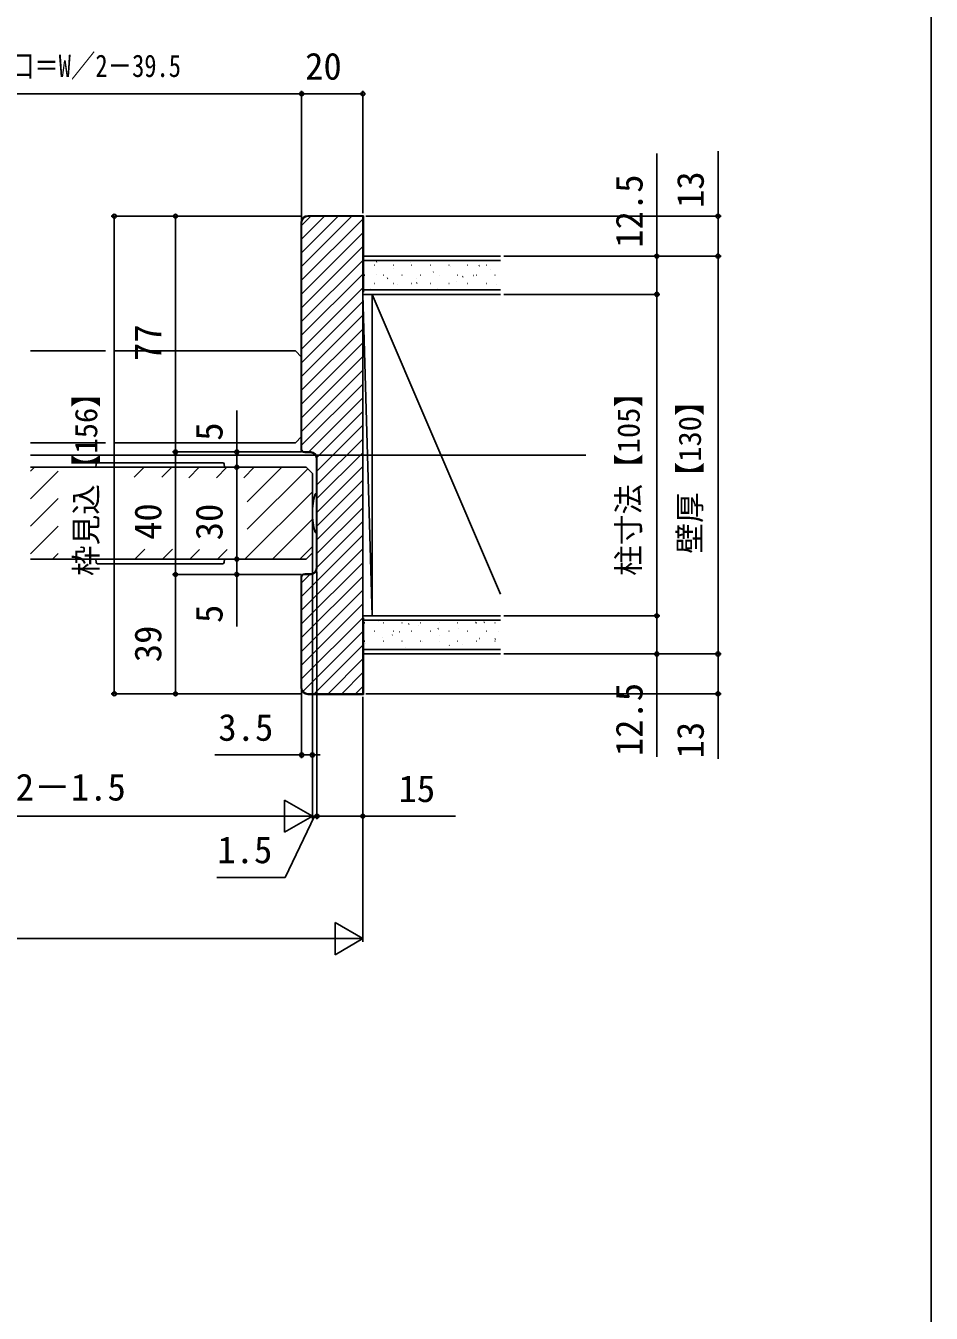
# Model space of a CAD drawing. Units: millimetres, scale not verified. Extents: x -525 to 525, y -783 to 779.
# Drawn here: x 229.2 to 525, y 38.6 to 459.3 of the extents above; entities that cross this region are included whole.
import ezdxf
from ezdxf.enums import TextEntityAlignment as Align

# ---------------------------------------------------------------- set-up
doc = ezdxf.new("R2010")
doc.units = ezdxf.units.MM
doc.header["$LTSCALE"] = 4
for name, color, linetype in [('0-5_YKK_12', 2, 'Continuous'), ('0-6_YKK_13', 4, 'Continuous'), ('0-8_YKK_D', 6, 'Continuous'), ('0-9_YKK_ZWAK', 7, 'Continuous'), ('0-A_YSS_K', 3, 'Continuous'), ('0-B_YSS_KE', 3, 'Continuous')]:
    doc.layers.add(name, color=color, linetype=linetype)
doc.styles.add('ＭＳ ゴシック', font='')
doc.styles.get('ＭＳ ゴシック').set_extended_font_data('MS Gothic')

msp = doc.modelspace()

# ---------------------------------------------------------------- linework, layer by layer
at = {"layer": '0-5_YKK_12'}
for p, q in [((230.72, 353.031), (255.243, 353.031)), ((258.243, 353.031), (317.343, 353.031)), ((317.343, 353.031), (319.343, 351.031)), ((319.343, 351.031), (319.343, 325.031)), ((317.343, 323.031), (319.343, 325.031)), ((230.72, 323.031), (255.243, 323.031)), ((258.243, 323.031), (317.343, 323.031)), ((230.72, 319.031), (412.152, 319.031)), ((230.72, 315.031), (258.743, 315.031)), ((230.72, 313.718), (232.033, 315.031)), ((230.72, 304.737), (239.78, 313.797)), ((261.743, 315.031), (320.843, 315.031)), ((264.681, 311.758), (267.954, 315.031)), ((273.661, 311.758), (276.934, 315.031)), ((282.505, 311.622), (285.914, 315.031)), ((291.485, 311.622), (294.894, 315.031)), ((300.466, 311.622), (303.875, 315.031)), ((301.598, 303.773), (312.855, 315.031)), ((301.598, 294.793), (321.339, 314.535)), ((320.843, 315.031), (322.843, 313.031)), ((322.843, 313.031), (322.843, 287.031)), ((230.72, 295.757), (239.78, 304.817)), ((300.815, 285.031), (322.843, 307.058)), ((230.72, 286.777), (239.78, 295.837)), ((309.796, 285.031), (322.843, 298.078)), ((237.954, 285.031), (239.78, 286.857)), ((264.894, 285.031), (268.167, 288.303)), ((273.875, 285.031), (277.147, 288.303)), ((282.855, 285.031), (285.991, 288.167)), ((291.835, 285.031), (294.972, 288.167)), ((318.776, 285.031), (322.843, 289.098)), ((320.843, 285.031), (322.843, 287.031)), ((230.72, 285.031), (258.743, 285.031)), ((261.743, 285.031), (320.843, 285.031))]:
    msp.add_line(p, q, dxfattribs=at)
at = {"layer": '0-6_YKK_13'}
for p, q in [((293.581, 316.531), (252.705, 316.531)), ((294.143, 315.031), (294.08, 316.061)), ((293.145, 315.031), (253.141, 315.031)), ((293.145, 315.031), (294.143, 315.031)), ((324.143, 306.431), (324.063, 306.431)), ((324.063, 293.631), (324.143, 293.631)), ((293.581, 283.531), (252.705, 283.531)), ((293.145, 285.031), (253.141, 285.031)), ((293.145, 285.031), (294.143, 285.031)), ((294.143, 285.031), (294.08, 284))]:
    msp.add_line(p, q, dxfattribs=at)
for points in [[(252.206, 316.061), (252.143, 315.031), (253.141, 315.031)], [(252.206, 284), (252.143, 285.031), (253.141, 285.031)]]:
    msp.add_lwpolyline(points, dxfattribs=at)
for centre, radius, start, end in [((252.705, 316.031), 0.5, 90, 176.5), ((293.581, 316.031), 0.5, 3.5, 90), ((343.823, 300.031), 20.98, 162.8442, 197.1558), ((324.063, 306.131), 0.3, 90, 162.8442), ((324.063, 293.931), 0.3, 197.1558, 270), ((252.705, 284.031), 0.5, 183.5, 270), ((293.581, 284.031), 0.5, 270, 356.5)]:
    msp.add_arc(centre, radius, start, end, dxfattribs=at)
at = {"layer": '0-8_YKK_D'}
for p, q in [((319.343, 396.031), (319.343, 438.031)), ((319.343, 396.031), (319.343, 438.031)), ((339.343, 398.031), (339.343, 438.031)), ((198.243, 437.031), (319.343, 437.031)), ((319.343, 437.031), (339.343, 437.031)), ((319.143, 397.031), (257.143, 397.031)), ((258.143, 241.031), (258.143, 397.031)), ((319.143, 397.031), (277.143, 397.031)), ((278.143, 397.031), (278.143, 320.031)), ((340.343, 397.031), (456.343, 397.031)), ((385.343, 384.031), (456.343, 384.031)), ((385.343, 384.031), (456.343, 384.031)), ((385.343, 384.031), (436.343, 384.031)), ((455.343, 384.031), (455.343, 254.031)), ((385.343, 371.531), (436.343, 371.531)), ((416.343, 371.531), (436.343, 371.531)), ((435.343, 371.531), (435.343, 266.531)), ((319.343, 320.031), (277.143, 320.031)), ((319.343, 320.031), (277.143, 320.031)), ((278.143, 320.031), (278.143, 280.031)), ((319.343, 320.031), (297.143, 320.031)), ((315.143, 315.031), (297.143, 315.031)), ((315.143, 315.031), (297.143, 315.031)), ((298.143, 285.031), (298.143, 315.031)), ((322.843, 287.031), (322.843, 220.031)), ((322.843, 287.031), (322.843, 200.031)), ((322.843, 287.031), (322.843, 200.031)), ((315.143, 285.031), (297.143, 285.031)), ((315.143, 285.031), (297.143, 285.031)), ((319.343, 280.031), (277.143, 280.031)), ((319.343, 280.031), (277.143, 280.031)), ((278.143, 280.031), (278.143, 241.031)), ((319.343, 280.031), (297.143, 280.031)), ((324.343, 281.031), (324.343, 200.031)), ((324.343, 281.024), (324.343, 200.031)), ((385.343, 266.531), (436.343, 266.531)), ((416.343, 266.531), (436.343, 266.531)), ((385.343, 254.031), (436.343, 254.031)), ((417.343, 254.031), (456.343, 254.031)), ((417.343, 254.031), (456.343, 254.031)), ((319.143, 241.031), (257.143, 241.031)), ((319.143, 241.031), (277.143, 241.031)), ((319.343, 242.031), (319.343, 220.031)), ((339.343, 240.031), (339.343, 200.031)), ((339.343, 240.031), (339.343, 160.031)), ((340.343, 241.031), (456.343, 241.031)), ((319.343, 221.031), (291.016, 221.031)), ((322.843, 221.031), (319.343, 221.031)), ((322.843, 221.031), (325.393, 221.031)), ((322.843, 201.031), (313.75, 206.281)), ((313.75, 206.281), (313.75, 195.781)), ((312.343, 201.031), (175.243, 201.031)), ((322.843, 201.031), (304.657, 201.031)), ((322.843, 201.031), (313.75, 195.781)), ((322.843, 201.031), (320.293, 201.031)), ((324.343, 201.031), (322.843, 201.031)), ((324.343, 201.031), (322.843, 201.031)), ((324.343, 201.031), (326.893, 201.031)), ((339.343, 161.031), (330.25, 166.281)), ((330.25, 166.281), (330.25, 155.781)), ((30.643, 161.031), (328.843, 161.031)), ((339.343, 161.031), (321.157, 161.031)), ((339.343, 161.031), (330.25, 155.781))]:
    msp.add_line(p, q, dxfattribs=at)
for points in [[(435.343, 371.531), (435.343, 384.031), (435.343, 417.581)], [(455.343, 384.031), (455.343, 397.031), (455.343, 418.308)], [(298.143, 315.031), (298.143, 320.031), (298.143, 333.535)], [(298.143, 285.031), (298.143, 280.031), (298.143, 263.044)], [(435.343, 266.531), (435.343, 254.031), (435.343, 220.481)], [(455.343, 254.031), (455.343, 241.031), (455.343, 219.753)], [(323.593, 201.031), (313.927, 181.031), (291.655, 181.031)], [(324.343, 201.031), (339.343, 201.031), (369.557, 201.031)]]:
    msp.add_lwpolyline(points, dxfattribs=at)
for centre in [(319.343, 437.031), (319.343, 437.031), (339.343, 437.031), (258.143, 397.031), (278.143, 397.031), (455.343, 397.031), (435.343, 384.031), (455.343, 384.031), (455.343, 384.031), (435.343, 371.531), (435.343, 371.531), (278.143, 320.031), (278.143, 320.031), (298.143, 320.031), (298.143, 315.031), (298.143, 315.031), (298.143, 285.031), (298.143, 285.031), (278.143, 280.031), (278.143, 280.031), (298.143, 280.031), (435.343, 266.531), (435.343, 266.531), (435.343, 254.031), (455.343, 254.031), (455.343, 254.031), (258.143, 241.031), (278.143, 241.031), (455.343, 241.031), (319.343, 221.031), (322.843, 221.031), (324.343, 201.031), (324.343, 201.031), (339.343, 201.031)]:
    msp.add_circle(centre, 0.637, dxfattribs=at)
at = {"layer": '0-9_YKK_ZWAK'}
msp.add_lwpolyline([(-525, -783.4), (525, -783.4), (525, 746.6)], dxfattribs=at)
at = {"layer": '0-A_YSS_K'}
for p, q in [((319.343, 394.068), (322.306, 397.031)), ((319.343, 389.578), (326.796, 397.031)), ((319.343, 385.088), (331.286, 397.031)), ((319.343, 380.598), (335.776, 397.031)), ((319.343, 376.108), (339.343, 396.108)), ((319.343, 371.618), (339.343, 391.618)), ((319.343, 367.128), (339.343, 387.128)), ((319.343, 362.637), (339.343, 382.637)), ((339.343, 382.531), (384.343, 382.531)), ((343.118, 381.04), (343.218, 381.04)), ((343.683, 382.131), (343.85, 382.242)), ((349.198, 381.04), (349.298, 381.04)), ((349.38, 379.861), (349.398, 379.868)), ((354.866, 381.804), (354.885, 381.811)), ((355.278, 381.04), (355.378, 381.04)), ((361.358, 381.04), (361.458, 381.04)), ((362.277, 378.767), (362.444, 378.877)), ((362.398, 378.789), (362.417, 378.796)), ((367.438, 381.04), (367.538, 381.04)), ((367.884, 380.732), (367.903, 380.739)), ((373.518, 381.04), (373.618, 381.04)), ((377.261, 380.849), (377.428, 380.959)), ((379.598, 381.04), (379.698, 381.04)), ((380.903, 379.66), (380.922, 379.667)), ((319.343, 358.147), (339.343, 378.147)), ((339.888, 377.81), (339.988, 377.81)), ((343.118, 375.06), (343.218, 375.06)), ((343.799, 377.885), (343.818, 377.892)), ((345.968, 377.81), (346.068, 377.81)), ((347.293, 376.685), (347.46, 376.795)), ((349.198, 375.06), (349.298, 375.06)), ((350.577, 374.604), (350.596, 374.61)), ((352.048, 377.81), (352.148, 377.81)), ((355.278, 375.06), (355.378, 375.06)), ((356.818, 376.813), (356.836, 376.82)), ((356.898, 375.207), (357.065, 375.317)), ((358.128, 377.81), (358.228, 377.81)), ((361.358, 375.06), (361.458, 375.06)), ((364.208, 377.81), (364.308, 377.81)), ((367.438, 375.06), (367.538, 375.06)), ((369.836, 375.742), (369.855, 375.748)), ((370.288, 377.81), (370.388, 377.81)), ((371.882, 377.289), (372.049, 377.399)), ((373.518, 375.06), (373.618, 375.06)), ((375.417, 377.718), (375.435, 377.724)), ((376.368, 377.81), (376.468, 377.81)), ((379.598, 375.06), (379.698, 375.06)), ((382.448, 377.81), (382.548, 377.81)), ((382.855, 374.67), (382.873, 374.676)), ((319.343, 353.657), (339.343, 373.657)), ((384.343, 373.031), (339.343, 373.031)), ((339.343, 371.531), (384.343, 371.531)), ((339.343, 371.531), (339.343, 266.531)), ((341.914, 373.125), (342.081, 373.235)), ((384.343, 273.531), (342.343, 371.531)), ((374.343, 371.531), (344.343, 371.531)), ((363.596, 373.532), (363.615, 373.538)), ((319.343, 349.167), (339.343, 369.167)), ((319.343, 344.677), (339.343, 364.677)), ((319.343, 340.187), (339.343, 360.187)), ((319.343, 335.697), (339.343, 355.697)), ((319.343, 331.207), (339.343, 351.207)), ((319.343, 326.716), (339.343, 346.716)), ((319.343, 322.226), (339.343, 342.226)), ((321.638, 320.031), (339.343, 337.736)), ((324.333, 318.235), (339.343, 333.246)), ((324.343, 313.756), (339.343, 328.756)), ((324.343, 309.266), (339.343, 324.266)), ((324.343, 304.776), (339.343, 319.776)), ((324.343, 300.285), (339.343, 315.285)), ((324.343, 295.795), (339.343, 310.795)), ((324.343, 291.305), (339.343, 306.305)), ((324.343, 286.815), (339.343, 301.815)), ((324.343, 282.325), (339.343, 297.325)), ((319.343, 272.835), (339.343, 292.835)), ((319.343, 268.345), (339.343, 288.345)), ((319.343, 263.855), (339.343, 283.855)), ((319.343, 277.325), (322.049, 280.031)), ((319.343, 259.364), (339.343, 279.364)), ((319.343, 254.874), (339.343, 274.874)), ((319.343, 250.384), (339.343, 270.384)), ((319.343, 245.894), (339.343, 265.894)), ((339.343, 266.531), (384.343, 266.531)), ((384.343, 265.031), (339.343, 265.031)), ((344.343, 266.531), (374.343, 266.531)), ((319.755, 241.815), (339.343, 261.404)), ((339.343, 261.725), (339.448, 261.794)), ((339.888, 264.19), (339.988, 264.19)), ((343.118, 261.44), (343.218, 261.44)), ((344.566, 264.518), (344.584, 264.525)), ((345.968, 264.19), (346.068, 264.19)), ((349.198, 261.44), (349.298, 261.44)), ((351.344, 261.237), (351.363, 261.244)), ((352.048, 264.19), (352.148, 264.19)), ((354.265, 263.766), (354.432, 263.876)), ((355.278, 261.44), (355.378, 261.44)), ((357.584, 263.447), (357.603, 263.453)), ((358.128, 264.19), (358.228, 264.19)), ((361.358, 261.44), (361.458, 261.44)), ((363.871, 262.288), (364.038, 262.398)), ((364.208, 264.19), (364.308, 264.19)), ((367.438, 261.44), (367.538, 261.44)), ((370.288, 264.19), (370.388, 264.19)), ((370.603, 262.375), (370.621, 262.382)), ((373.518, 261.44), (373.618, 261.44)), ((376.183, 264.351), (376.202, 264.358)), ((376.368, 264.19), (376.468, 264.19)), ((378.855, 264.37), (379.021, 264.48)), ((379.598, 261.44), (379.698, 261.44)), ((382.448, 264.19), (382.548, 264.19)), ((383.621, 261.303), (383.64, 261.31)), ((323.46, 241.031), (339.343, 256.914)), ((339.888, 258.21), (339.988, 258.21)), ((340.277, 257.318), (340.296, 257.325)), ((345.858, 259.294), (345.877, 259.301)), ((345.968, 258.21), (346.068, 258.21)), ((348.887, 260.206), (349.054, 260.316)), ((352.048, 258.21), (352.148, 258.21)), ((358.128, 258.21), (358.228, 258.21)), ((358.876, 258.222), (358.895, 258.229)), ((364.208, 258.21), (364.308, 258.21)), ((364.362, 260.165), (364.381, 260.172)), ((367.48, 256.842), (367.647, 256.952)), ((370.288, 258.21), (370.388, 258.21)), ((371.895, 257.15), (371.914, 257.157)), ((376.368, 258.21), (376.468, 258.21)), ((377.381, 259.093), (377.4, 259.1)), ((382.448, 258.21), (382.548, 258.21)), ((382.464, 258.924), (382.631, 259.034)), ((327.95, 241.031), (339.343, 252.424)), ((339.343, 255.531), (384.343, 255.531)), ((353.296, 256.246), (353.315, 256.253)), ((332.44, 241.031), (339.343, 247.934)), ((336.93, 241.031), (339.343, 243.443))]:
    msp.add_line(p, q, dxfattribs=at)
for points in [[(384.343, 384.031), (339.343, 384.031), (339.343, 371.531)], [(342.343, 371.531), (342.343, 266.531), (339.343, 371.531)], [(384.343, 254.031), (339.343, 254.031), (339.343, 266.531)]]:
    msp.add_lwpolyline(points, dxfattribs=at)
at = {"layer": '0-B_YSS_KE'}
for p, q in [((339.543, 397.231), (321.343, 397.231)), ((339.543, 397.231), (339.543, 372.231)), ((319.143, 395.031), (319.143, 321.031)), ((319.343, 395.031), (319.343, 321.031)), ((339.543, 372.231), (339.343, 372.231)), ((320.343, 320.031), (322.343, 320.031)), ((320.343, 319.831), (322.343, 319.831)), ((324.143, 318.031), (324.143, 282.031)), ((324.343, 318.031), (324.343, 282.031)), ((319.143, 279.031), (319.143, 243.031)), ((319.343, 279.031), (319.343, 243.031)), ((322.343, 280.231), (320.343, 280.231)), ((322.343, 280.031), (320.343, 280.031)), ((339.343, 266.031), (339.343, 265.831)), ((339.543, 265.831), (339.343, 265.831))]:
    msp.add_line(p, q, dxfattribs=at)
for points in [[(339.343, 266.031), (339.343, 372.031), (339.343, 397.031), (321.343, 397.031)], [(321.343, 241.031), (339.343, 241.031), (339.343, 266.031)], [(321.343, 240.831), (339.543, 240.831), (339.543, 265.831)]]:
    msp.add_lwpolyline(points, dxfattribs=at)
for centre, radius, start, end in [((321.343, 395.031), 2.2, 90.00001, 179.99999), ((321.343, 395.031), 2, 90.00001, 179.99999), ((320.343, 321.031), 1.2, 180.00001, 269.99999), ((320.343, 321.031), 1, 180.00001, 269.99999), ((322.343, 318.031), 2, 0.00001, 89.99999), ((322.343, 318.031), 1.8, 0.00001, 89.99999), ((322.343, 282.031), 1.8, 270.00001, 359.99999), ((322.343, 282.031), 2, 270.00001, 359.99999), ((320.343, 279.031), 1.2, 90.00001, 179.99999), ((320.343, 279.031), 1, 90.00001, 179.99999), ((321.343, 243.031), 2.2, 180.00001, 269.99999), ((321.343, 243.031), 2, 180.00001, 269.99999)]:
    msp.add_arc(centre, radius, start, end, dxfattribs=at)

# ---------------------------------------------------------------- texts
at = {"layer": '0-8_YKK_D', "style": 'ＭＳ ゴシック', "width": 0.8}
msp.add_text('有効開口＝W／2－39.5', height=7.331, dxfattribs=at).set_placement((199.982, 440.338), align=Align.BOTTOM_LEFT)
at = {"layer": '0-8_YKK_D', "style": 'ＭＳ ゴシック'}
for s, p in [('20', (320.48, 439.031)), ('3.5', (292.13, 223.031)), ('DW＝W／2－1.5', (183.998, 203.508)), ('15', (350.989, 203.031)), ('1.5', (291.814, 183.031))]:
    msp.add_text(s, height=8.798, dxfattribs=at).set_placement(p, align=Align.BOTTOM_LEFT)
for s, height, p in [('12.5', 8.798, (433.343, 386.74)), ('13', 8.798, (453.343, 399.74)), ('77', 8.798, (276.143, 349.769)), ('枠見込【156】', 7.331, (254.78, 279.514)), ('柱寸法【105】', 7.331, (431.98, 279.57)), ('壁厚【130】', 7.331, (451.98, 286.815)), ('5', 8.798, (296.143, 323.694)), ('40', 8.798, (276.143, 291.303)), ('30', 8.798, (296.143, 291.167)), ('5', 8.798, (296.143, 264.158)), ('39', 8.798, (276.143, 251.338)), ('12.5', 8.798, (433.343, 220.64)), ('13', 8.798, (453.343, 219.913))]:
    msp.add_text(s, height=height, rotation=90, dxfattribs=at).set_placement(p, align=Align.BOTTOM_LEFT)

doc.saveas('drawing.dxf')
